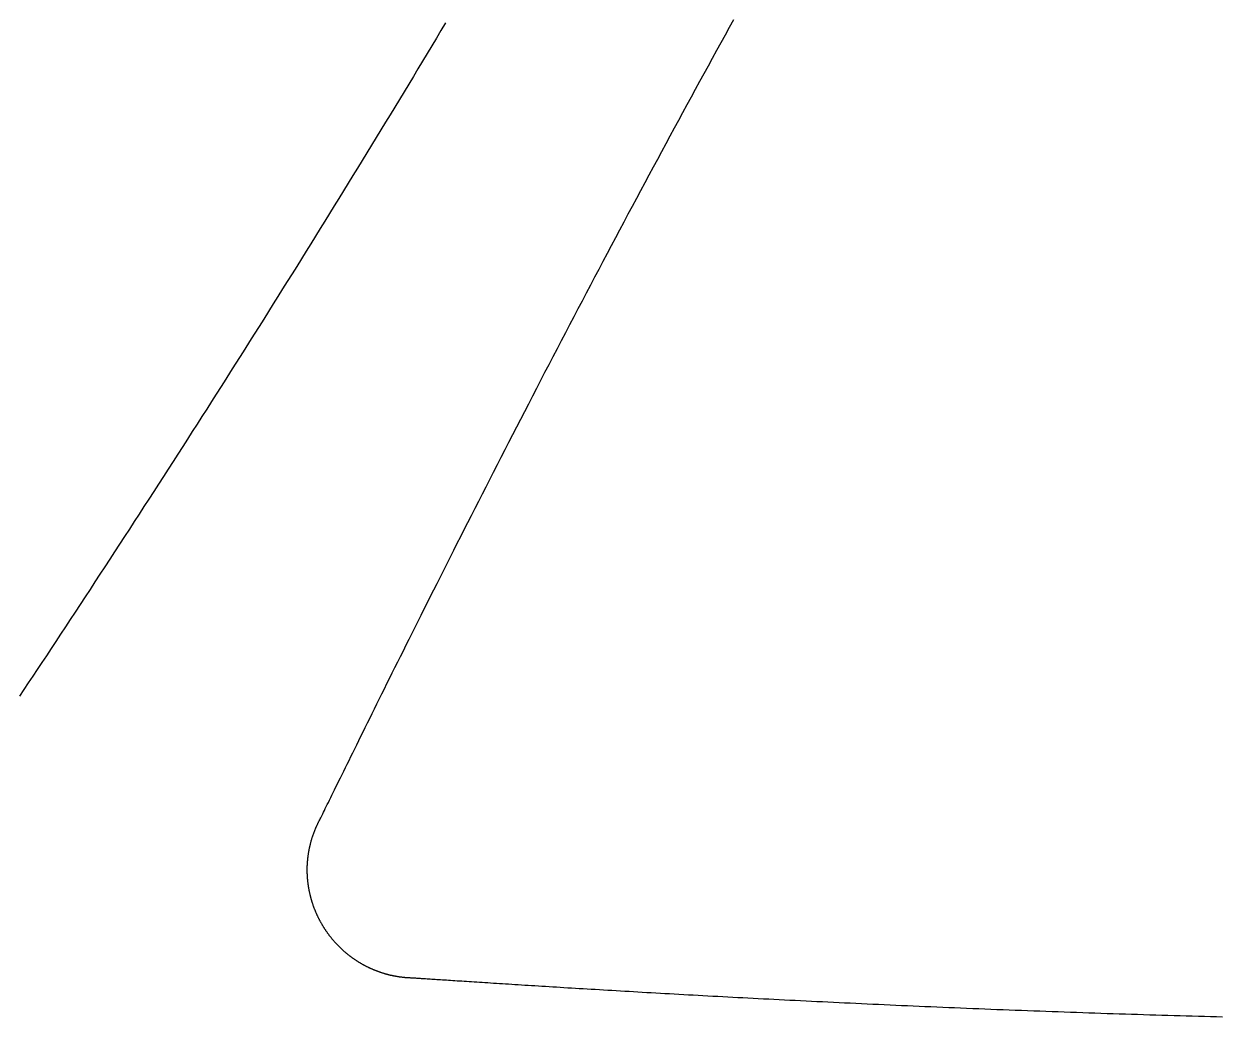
# Model space of a CAD drawing. Extents: x -3 to 136, y 0 to 121.
# Drawn here: x 85.09 to 96.39, y 34.74 to 44.13 of the extents above; entities that cross this region are included whole.
import ezdxf

# ---------------------------------------------------------------- set-up
doc = ezdxf.new("R2010")
doc.units = 0
doc.layers.get('0').update_dxf_attribs({"linetype": 'CONTINUOUS'})

msp = doc.modelspace()

# ---------------------------------------------------------------- linework, layer by layer
for points in [[(89.0747, 44.1425, 0), (89.0314, 44.0702, 0), (88.9881, 43.998, 0), (88.9447, 43.9257, 0), (88.9012, 43.8534, 0), (88.8577, 43.781, 0), (88.8141, 43.7087, 0), (88.7704, 43.6363, 0), (88.7267, 43.564, 0), (88.6829, 43.4916, 0), (88.639, 43.4192, 0), (88.5951, 43.3468, 0), (88.5511, 43.2744, 0), (88.5071, 43.2021, 0), (88.4632, 43.1299, 0), (88.4192, 43.0578, 0), (88.3752, 42.9857, 0), (88.3311, 42.9137, 0), (88.2871, 42.8418, 0), (88.243, 42.7699, 0), (88.1989, 42.6981, 0), (88.1548, 42.6264, 0), (88.1107, 42.5547, 0), (88.0665, 42.483, 0), (88.0224, 42.4114, 0), (87.9782, 42.3399, 0), (87.9339, 42.2684, 0), (87.8897, 42.1969, 0), (87.8454, 42.1255, 0), (87.8011, 42.0542, 0), (87.7568, 41.9829, 0), (87.7124, 41.9116, 0), (87.668, 41.8404, 0), (87.6236, 41.7692, 0), (87.5791, 41.698, 0), (87.5346, 41.6269, 0), (87.49, 41.5558, 0), (87.4455, 41.4847, 0), (87.4008, 41.4136, 0), (87.3562, 41.3426, 0), (87.3115, 41.2716, 0), (87.2668, 41.2006, 0), (87.222, 41.1297, 0), (87.1772, 41.0587, 0), (87.1323, 40.9878, 0), (87.0874, 40.9169, 0), (87.0424, 40.846, 0), (86.9974, 40.7751, 0), (86.9524, 40.7042, 0), (86.9073, 40.6334, 0), (86.8621, 40.5625, 0), (86.8169, 40.4916, 0), (86.7717, 40.4207, 0), (86.7264, 40.3499, 0), (86.681, 40.279, 0), (86.6356, 40.2081, 0), (86.5901, 40.1372, 0), (86.5446, 40.0664, 0), (86.499, 39.9955, 0), (86.4534, 39.9245, 0), (86.4077, 39.8536, 0), (86.3619, 39.7827, 0), (86.3161, 39.7117, 0), (86.2702, 39.6407, 0), (86.2243, 39.5697, 0), (86.1782, 39.4987, 0), (86.1322, 39.4276, 0), (86.086, 39.3566, 0), (86.0398, 39.2855, 0), (85.9935, 39.2143, 0), (85.9472, 39.1432, 0), (85.9007, 39.072, 0), (85.8542, 39.0007, 0), (85.8077, 38.9294, 0), (85.761, 38.8581, 0), (85.7143, 38.7868, 0), (85.6675, 38.7154, 0), (85.6206, 38.6439, 0), (85.5738, 38.5726, 0), (85.5274, 38.5019, 0), (85.4813, 38.432, 0), (85.4358, 38.3628, 0), (85.3907, 38.2944, 0), (85.3461, 38.2268, 0), (85.302, 38.16, 0), (85.2584, 38.0941, 0), (85.2154, 38.0291, 0), (85.173, 37.9649, 0), (85.1312, 37.9018, 0), (85.0899, 37.8396, 0), (85.0493, 37.7784, 0)], [(87.877, 36.5919, 0), (87.8806, 36.599, 0), (87.8848, 36.6073, 0), (87.8895, 36.6167, 0), (87.8948, 36.6273, 0), (87.9007, 36.6391, 0), (87.9071, 36.652, 0), (87.9141, 36.6661, 0), (87.9216, 36.6812, 0), (87.9296, 36.6975, 0), (87.9382, 36.7149, 0), (87.9473, 36.7334, 0), (87.9569, 36.753, 0), (87.9671, 36.7736, 0), (87.9778, 36.7954, 0), (87.989, 36.8182, 0), (88.0007, 36.842, 0), (88.0129, 36.8669, 0), (88.0256, 36.8928, 0), (88.0388, 36.9197, 0), (88.0525, 36.9476, 0), (88.0668, 36.9765, 0), (88.0815, 37.0064, 0), (88.0966, 37.0373, 0), (88.1123, 37.0692, 0), (88.1285, 37.1021, 0), (88.1451, 37.1358, 0), (88.1622, 37.1706, 0), (88.1797, 37.2062, 0), (88.1977, 37.2428, 0), (88.2162, 37.2803, 0), (88.2351, 37.3187, 0), (88.2545, 37.358, 0), (88.2743, 37.3982, 0), (88.2946, 37.4393, 0), (88.3153, 37.4812, 0), (88.3364, 37.524, 0), (88.358, 37.5676, 0), (88.38, 37.6121, 0), (88.4024, 37.6574, 0), (88.4252, 37.7035, 0), (88.4484, 37.7504, 0), (88.4721, 37.7981, 0), (88.4962, 37.8466, 0), (88.5206, 37.8959, 0), (88.5455, 37.9459, 0), (88.5708, 37.9967, 0), (88.5964, 38.0483, 0), (88.6225, 38.1006, 0), (88.6489, 38.1537, 0), (88.6757, 38.2074, 0), (88.7029, 38.2619, 0), (88.7304, 38.317, 0), (88.7583, 38.3729, 0), (88.7866, 38.4295, 0), (88.8152, 38.4867, 0), (88.8442, 38.5446, 0), (88.8736, 38.6031, 0), (88.9033, 38.6623, 0), (88.9333, 38.7221, 0), (88.9637, 38.7825, 0), (88.9944, 38.8436, 0), (89.0255, 38.9053, 0), (89.0569, 38.9675, 0), (89.0886, 39.0304, 0), (89.1206, 39.0938, 0), (89.1529, 39.1578, 0), (89.1856, 39.2223, 0), (89.2186, 39.2874, 0), (89.2518, 39.3531, 0), (89.2854, 39.4192, 0), (89.3193, 39.4859, 0), (89.3534, 39.5531, 0), (89.3879, 39.6208, 0), (89.4226, 39.689, 0), (89.4576, 39.7577, 0), (89.4929, 39.8268, 0), (89.5285, 39.8964, 0), (89.5643, 39.9665, 0), (89.6005, 40.037, 0), (89.6368, 40.1079, 0), (89.6735, 40.1793, 0), (89.7103, 40.251, 0), (89.7475, 40.3232, 0), (89.7849, 40.3958, 0), (89.8225, 40.4687, 0), (89.8603, 40.542, 0), (89.8984, 40.6157, 0), (89.9368, 40.6898, 0), (89.9753, 40.7642, 0), (90.0141, 40.8389, 0), (90.0531, 40.9139, 0), (90.0923, 40.9893, 0), (90.1316, 41.0647, 0), (90.1709, 41.14, 0), (90.2102, 41.2152, 0), (90.2495, 41.2904, 0), (90.2888, 41.3655, 0), (90.3282, 41.4405, 0), (90.3675, 41.5155, 0), (90.4069, 41.5904, 0), (90.4463, 41.6652, 0), (90.4857, 41.74, 0), (90.5251, 41.8147, 0), (90.5646, 41.8893, 0), (90.604, 41.9639, 0), (90.6435, 42.0384, 0), (90.683, 42.1128, 0), (90.7225, 42.1872, 0), (90.7621, 42.2615, 0), (90.8017, 42.3358, 0), (90.8412, 42.41, 0), (90.8809, 42.4841, 0), (90.9205, 42.5582, 0), (90.9602, 42.6322, 0), (90.9998, 42.7062, 0), (91.0395, 42.7801, 0), (91.0793, 42.854, 0), (91.119, 42.9278, 0), (91.1588, 43.0016, 0), (91.1986, 43.0753, 0), (91.2385, 43.1489, 0), (91.2783, 43.2226, 0), (91.3182, 43.2961, 0), (91.3581, 43.3696, 0), (91.3981, 43.4431, 0), (91.4381, 43.5165, 0), (91.4781, 43.5899, 0), (91.5181, 43.6632, 0), (91.5582, 43.7365, 0), (91.5983, 43.8098, 0), (91.6384, 43.883, 0), (91.6786, 43.9561, 0), (91.7188, 44.0293, 0), (91.759, 44.1023, 0), (91.7993, 44.1754, 0)], [(88.7304, 35.1137, 0), (88.7259, 35.114, 0), (88.7214, 35.1142, 0), (88.7168, 35.1145, 0), (88.7123, 35.1148, 0), (88.7078, 35.1151, 0), (88.7033, 35.1155, 0), (88.6988, 35.1158, 0), (88.6942, 35.1162, 0), (88.6897, 35.1166, 0), (88.6852, 35.117, 0), (88.6807, 35.1175, 0), (88.6762, 35.1179, 0), (88.6717, 35.1184, 0), (88.6672, 35.1189, 0), (88.6627, 35.1195, 0), (88.6582, 35.12, 0), (88.6537, 35.1206, 0), (88.6492, 35.1212, 0), (88.6448, 35.1218, 0), (88.6403, 35.1224, 0), (88.6358, 35.1231, 0), (88.6313, 35.1237, 0), (88.6268, 35.1244, 0), (88.6224, 35.1251, 0), (88.6179, 35.1259, 0), (88.6134, 35.1266, 0), (88.609, 35.1274, 0), (88.6045, 35.1282, 0), (88.6001, 35.129, 0), (88.5956, 35.1298, 0), (88.5912, 35.1307, 0), (88.5867, 35.1316, 0), (88.5823, 35.1324, 0), (88.5779, 35.1334, 0), (88.5734, 35.1343, 0), (88.569, 35.1353, 0), (88.5646, 35.1362, 0), (88.5602, 35.1372, 0), (88.5557, 35.1382, 0), (88.5513, 35.1393, 0), (88.5469, 35.1403, 0), (88.5425, 35.1414, 0), (88.5381, 35.1425, 0), (88.5337, 35.1436, 0), (88.5294, 35.1448, 0), (88.525, 35.1459, 0), (88.5206, 35.1471, 0), (88.5162, 35.1483, 0), (88.5119, 35.1495, 0), (88.5075, 35.1507, 0), (88.5031, 35.152, 0), (88.4988, 35.1533, 0), (88.4945, 35.1546, 0), (88.4901, 35.1559, 0), (88.4858, 35.1572, 0), (88.4815, 35.1586, 0), (88.4771, 35.1599, 0), (88.4728, 35.1613, 0), (88.4685, 35.1627, 0), (88.4642, 35.1642, 0), (88.4599, 35.1656, 0), (88.4557, 35.1671, 0), (88.4514, 35.1686, 0), (88.4471, 35.1701, 0), (88.4428, 35.1716, 0), (88.4386, 35.1731, 0), (88.4343, 35.1747, 0), (88.4301, 35.1763, 0), (88.4259, 35.1779, 0), (88.4216, 35.1795, 0), (88.4174, 35.1812, 0), (88.4132, 35.1828, 0), (88.409, 35.1845, 0), (88.4048, 35.1862, 0), (88.4006, 35.1879, 0), (88.3964, 35.1896, 0), (88.3923, 35.1914, 0), (88.3881, 35.1932, 0), (88.3839, 35.195, 0), (88.3798, 35.1968, 0), (88.3756, 35.1986, 0), (88.3715, 35.2004, 0), (88.3674, 35.2023, 0), (88.3633, 35.2042, 0), (88.3592, 35.2061, 0), (88.3551, 35.208, 0), (88.351, 35.21, 0), (88.3469, 35.2119, 0), (88.3428, 35.2139, 0), (88.3387, 35.2159, 0), (88.3347, 35.2179, 0), (88.3306, 35.2199, 0), (88.3266, 35.222, 0), (88.3225, 35.224, 0), (88.3185, 35.2261, 0), (88.3145, 35.2282, 0), (88.3105, 35.2304, 0), (88.3065, 35.2325, 0), (88.3025, 35.2347, 0), (88.2985, 35.2368, 0), (88.2946, 35.239, 0), (88.2906, 35.2412, 0), (88.2867, 35.2435, 0), (88.2827, 35.2457, 0), (88.2788, 35.248, 0), (88.2749, 35.2502, 0), (88.271, 35.2525, 0), (88.2671, 35.2549, 0), (88.2632, 35.2572, 0), (88.2594, 35.2595, 0), (88.2555, 35.2619, 0), (88.2517, 35.2643, 0), (88.2478, 35.2667, 0), (88.244, 35.2691, 0), (88.2402, 35.2715, 0), (88.2364, 35.274, 0), (88.2326, 35.2764, 0), (88.2288, 35.2789, 0), (88.2251, 35.2814, 0), (88.2213, 35.2839, 0), (88.2176, 35.2864, 0), (88.2138, 35.289, 0), (88.2101, 35.2916, 0), (88.2064, 35.2941, 0), (88.2027, 35.2967, 0), (88.199, 35.2993, 0), (88.1953, 35.302, 0), (88.1917, 35.3046, 0), (88.188, 35.3073, 0), (88.1844, 35.3099, 0), (88.1808, 35.3126, 0), (88.1771, 35.3153, 0), (88.1735, 35.3181, 0), (88.17, 35.3208, 0), (88.1664, 35.3235, 0), (88.1628, 35.3263, 0), (88.1593, 35.3291, 0), (88.1557, 35.3319, 0), (88.1522, 35.3347, 0), (88.1487, 35.3376, 0), (88.1452, 35.3404, 0), (88.1417, 35.3433, 0), (88.1382, 35.3461, 0), (88.1347, 35.349, 0), (88.1313, 35.3519, 0), (88.1278, 35.3549, 0), (88.1244, 35.3578, 0), (88.121, 35.3608, 0), (88.1176, 35.3637, 0), (88.1142, 35.3667, 0), (88.1108, 35.3697, 0), (88.1075, 35.3727, 0), (88.1041, 35.3758, 0), (88.1008, 35.3788, 0), (88.0975, 35.3819, 0), (88.0942, 35.3849, 0), (88.0909, 35.388, 0), (88.0876, 35.3911, 0), (88.0843, 35.3943, 0), (88.0811, 35.3974, 0), (88.0778, 35.4005, 0), (88.0746, 35.4037, 0), (88.0714, 35.4069, 0), (88.0682, 35.4101, 0), (88.065, 35.4133, 0), (88.0618, 35.4165, 0), (88.0586, 35.4197, 0), (88.0555, 35.423, 0), (88.0524, 35.4262, 0), (88.0492, 35.4295, 0), (88.0461, 35.4328, 0), (88.0431, 35.4361, 0), (88.04, 35.4394, 0), (88.0369, 35.4428, 0), (88.0339, 35.4461, 0), (88.0308, 35.4495, 0), (88.0278, 35.4529, 0), (88.0248, 35.4562, 0), (88.0218, 35.4596, 0), (88.0188, 35.4631, 0), (88.0159, 35.4665, 0), (88.0129, 35.4699, 0), (88.01, 35.4734, 0), (88.0071, 35.4769, 0), (88.0042, 35.4803, 0), (88.0013, 35.4838, 0), (87.9984, 35.4874, 0), (87.9956, 35.4909, 0), (87.9927, 35.4944, 0), (87.9899, 35.498, 0), (87.9871, 35.5015, 0), (87.9843, 35.5051, 0), (87.9815, 35.5087, 0), (87.9788, 35.5123, 0), (87.976, 35.5159, 0), (87.9733, 35.5195, 0), (87.9706, 35.5231, 0), (87.9679, 35.5267, 0), (87.9652, 35.5304, 0), (87.9626, 35.534, 0), (87.9599, 35.5377, 0), (87.9573, 35.5414, 0), (87.9547, 35.5451, 0), (87.9521, 35.5488, 0), (87.9495, 35.5525, 0), (87.947, 35.5562, 0), (87.9444, 35.56, 0), (87.9419, 35.5637, 0), (87.9394, 35.5675, 0), (87.9369, 35.5713, 0), (87.9344, 35.575, 0), (87.932, 35.5788, 0), (87.9295, 35.5826, 0), (87.9271, 35.5864, 0), (87.9247, 35.5903, 0), (87.9223, 35.5941, 0), (87.9199, 35.5979, 0), (87.9175, 35.6018, 0), (87.9152, 35.6057, 0), (87.9129, 35.6095, 0), (87.9106, 35.6134, 0), (87.9083, 35.6173, 0), (87.906, 35.6212, 0), (87.9038, 35.6251, 0), (87.9015, 35.629, 0), (87.8993, 35.633, 0), (87.8971, 35.6369, 0), (87.8949, 35.6409, 0), (87.8927, 35.6448, 0), (87.8906, 35.6488, 0), (87.8884, 35.6528, 0), (87.8863, 35.6568, 0), (87.8842, 35.6608, 0), (87.8821, 35.6648, 0), (87.8801, 35.6688, 0), (87.878, 35.6728, 0), (87.876, 35.6768, 0), (87.874, 35.6809, 0), (87.872, 35.6849, 0), (87.87, 35.689, 0), (87.8681, 35.6931, 0), (87.8661, 35.6971, 0), (87.8642, 35.7012, 0), (87.8623, 35.7053, 0), (87.8604, 35.7094, 0), (87.8585, 35.7136, 0), (87.8567, 35.7177, 0), (87.8548, 35.7218, 0), (87.853, 35.7259, 0), (87.8512, 35.7301, 0), (87.8495, 35.7342, 0), (87.8477, 35.7384, 0), (87.8459, 35.7426, 0), (87.8442, 35.7468, 0), (87.8425, 35.7509, 0), (87.8408, 35.7551, 0), (87.8392, 35.7593, 0), (87.8375, 35.7636, 0), (87.8359, 35.7678, 0), (87.8343, 35.772, 0), (87.8327, 35.7762, 0), (87.8311, 35.7805, 0), (87.8295, 35.7847, 0), (87.828, 35.789, 0), (87.8265, 35.7932, 0), (87.8249, 35.7975, 0), (87.8235, 35.8018, 0), (87.822, 35.8061, 0), (87.8205, 35.8104, 0), (87.8191, 35.8147, 0), (87.8177, 35.819, 0), (87.8163, 35.8233, 0), (87.8149, 35.8276, 0), (87.8136, 35.8319, 0), (87.8122, 35.8363, 0), (87.8109, 35.8406, 0), (87.8096, 35.845, 0), (87.8084, 35.8493, 0), (87.8071, 35.8537, 0), (87.8059, 35.858, 0), (87.8046, 35.8624, 0), (87.8034, 35.8667, 0), (87.8023, 35.8711, 0), (87.8011, 35.8755, 0), (87.8, 35.8799, 0), (87.7988, 35.8843, 0), (87.7977, 35.8886, 0), (87.7966, 35.893, 0), (87.7956, 35.8974, 0), (87.7945, 35.9018, 0), (87.7935, 35.9062, 0), (87.7925, 35.9106, 0), (87.7915, 35.9151, 0), (87.7906, 35.9195, 0), (87.7896, 35.9239, 0), (87.7887, 35.9283, 0), (87.7878, 35.9328, 0), (87.7869, 35.9372, 0), (87.786, 35.9416, 0), (87.7852, 35.9461, 0), (87.7843, 35.9505, 0), (87.7835, 35.9549, 0), (87.7828, 35.9594, 0), (87.782, 35.9638, 0), (87.7812, 35.9683, 0), (87.7805, 35.9728, 0), (87.7798, 35.9772, 0), (87.7791, 35.9817, 0), (87.7784, 35.9861, 0), (87.7778, 35.9906, 0), (87.7771, 35.9951, 0), (87.7765, 35.9996, 0), (87.7759, 36.004, 0), (87.7754, 36.0085, 0), (87.7748, 36.013, 0), (87.7743, 36.0175, 0), (87.7738, 36.022, 0), (87.7733, 36.0265, 0), (87.7728, 36.0309, 0), (87.7724, 36.0354, 0), (87.7719, 36.0399, 0), (87.7715, 36.0444, 0), (87.7711, 36.0489, 0), (87.7707, 36.0534, 0), (87.7704, 36.0579, 0), (87.7701, 36.0624, 0), (87.7697, 36.0669, 0), (87.7695, 36.0714, 0), (87.7692, 36.0759, 0), (87.7689, 36.0805, 0), (87.7687, 36.085, 0), (87.7685, 36.0895, 0), (87.7683, 36.094, 0), (87.7681, 36.0985, 0), (87.768, 36.103, 0), (87.7678, 36.1075, 0), (87.7677, 36.112, 0), (87.7676, 36.1166, 0), (87.7675, 36.1211, 0), (87.7675, 36.1256, 0), (87.7675, 36.1301, 0), (87.7674, 36.1346, 0), (87.7674, 36.1392, 0), (87.7675, 36.1437, 0), (87.7675, 36.1482, 0), (87.7676, 36.1527, 0), (87.7677, 36.1572, 0), (87.7678, 36.1618, 0), (87.7679, 36.1663, 0), (87.7681, 36.1708, 0), (87.7682, 36.1753, 0), (87.7684, 36.1799, 0), (87.7686, 36.1844, 0), (87.7689, 36.1889, 0), (87.7691, 36.1934, 0), (87.7694, 36.1979, 0), (87.7697, 36.2025, 0), (87.77, 36.207, 0), (87.7703, 36.2115, 0), (87.7707, 36.216, 0), (87.771, 36.2205, 0), (87.7714, 36.225, 0), (87.7718, 36.2296, 0), (87.7723, 36.2341, 0), (87.7727, 36.2386, 0), (87.7732, 36.2431, 0), (87.7737, 36.2476, 0), (87.7742, 36.2521, 0), (87.7747, 36.2566, 0), (87.7753, 36.2611, 0), (87.7758, 36.2656, 0), (87.7764, 36.2701, 0), (87.777, 36.2745, 0), (87.7777, 36.279, 0), (87.7783, 36.2835, 0), (87.779, 36.288, 0), (87.7797, 36.2924, 0), (87.7804, 36.2969, 0), (87.7811, 36.3014, 0), (87.7819, 36.3058, 0), (87.7827, 36.3103, 0), (87.7835, 36.3147, 0), (87.7843, 36.3192, 0), (87.7851, 36.3236, 0), (87.7859, 36.328, 0), (87.7868, 36.3325, 0), (87.7877, 36.3369, 0), (87.7886, 36.3413, 0), (87.7896, 36.3457, 0), (87.7905, 36.3502, 0), (87.7915, 36.3546, 0), (87.7925, 36.359, 0), (87.7935, 36.3634, 0), (87.7945, 36.3678, 0), (87.7956, 36.3722, 0), (87.7966, 36.3765, 0), (87.7977, 36.3809, 0), (87.7988, 36.3853, 0), (87.7999, 36.3897, 0), (87.8011, 36.394, 0), (87.8023, 36.3984, 0), (87.8034, 36.4028, 0), (87.8047, 36.4071, 0), (87.8059, 36.4114, 0), (87.8071, 36.4158, 0), (87.8084, 36.4201, 0), (87.8097, 36.4244, 0), (87.811, 36.4288, 0), (87.8123, 36.4331, 0), (87.8137, 36.4374, 0), (87.815, 36.4417, 0), (87.8164, 36.446, 0), (87.8178, 36.4503, 0), (87.8192, 36.4545, 0), (87.8207, 36.4588, 0), (87.8221, 36.4631, 0), (87.8236, 36.4674, 0), (87.8251, 36.4716, 0), (87.8266, 36.4759, 0), (87.8282, 36.4801, 0), (87.8297, 36.4843, 0), (87.8313, 36.4886, 0), (87.8329, 36.4928, 0), (87.8345, 36.497, 0), (87.8361, 36.5012, 0), (87.8378, 36.5054, 0), (87.8395, 36.5096, 0), (87.8412, 36.5138, 0), (87.8429, 36.518, 0), (87.8446, 36.5222, 0), (87.8464, 36.5263, 0), (87.8481, 36.5305, 0), (87.8499, 36.5346, 0), (87.8517, 36.5388, 0), (87.8536, 36.5429, 0), (87.8554, 36.547, 0), (87.8573, 36.5512, 0), (87.8592, 36.5553, 0), (87.8611, 36.5594, 0), (87.863, 36.5635, 0), (87.8649, 36.5676, 0), (87.8669, 36.5716, 0), (87.8689, 36.5757, 0), (87.8709, 36.5798, 0), (87.8729, 36.5838, 0), (87.8749, 36.5879, 0), (87.877, 36.5919, 0)], [(96.4184, 34.7436, 0), (96.3611, 34.7451, 0), (96.3038, 34.7466, 0), (96.2464, 34.7481, 0), (96.1891, 34.7497, 0), (96.1317, 34.7513, 0), (96.0744, 34.7529, 0), (96.017, 34.7545, 0), (95.9595, 34.7562, 0), (95.9021, 34.7579, 0), (95.8447, 34.7596, 0), (95.7872, 34.7613, 0), (95.7297, 34.763, 0), (95.6722, 34.7648, 0), (95.6146, 34.7666, 0), (95.5571, 34.7684, 0), (95.4995, 34.7702, 0), (95.4419, 34.7721, 0), (95.3843, 34.7739, 0), (95.3267, 34.7758, 0), (95.269, 34.7777, 0), (95.2113, 34.7797, 0), (95.1536, 34.7816, 0), (95.0959, 34.7836, 0), (95.0381, 34.7856, 0), (94.9803, 34.7876, 0), (94.9225, 34.7897, 0), (94.8647, 34.7917, 0), (94.8069, 34.7938, 0), (94.749, 34.7959, 0), (94.6911, 34.7981, 0), (94.6332, 34.8002, 0), (94.5752, 34.8024, 0), (94.5173, 34.8046, 0), (94.4593, 34.8068, 0), (94.4013, 34.809, 0), (94.3434, 34.8113, 0), (94.2857, 34.8135, 0), (94.2281, 34.8158, 0), (94.1707, 34.8181, 0), (94.1134, 34.8204, 0), (94.0563, 34.8227, 0), (93.9994, 34.8251, 0), (93.9426, 34.8274, 0), (93.886, 34.8297, 0), (93.8296, 34.8321, 0), (93.7734, 34.8345, 0), (93.7173, 34.8369, 0), (93.6614, 34.8393, 0), (93.6057, 34.8417, 0), (93.5501, 34.8441, 0), (93.4948, 34.8465, 0), (93.4396, 34.849, 0), (93.3847, 34.8514, 0), (93.3299, 34.8539, 0), (93.2753, 34.8563, 0), (93.2209, 34.8588, 0), (93.1667, 34.8613, 0), (93.1128, 34.8637, 0), (93.059, 34.8662, 0), (93.0054, 34.8687, 0), (92.9521, 34.8712, 0), (92.8989, 34.8737, 0), (92.846, 34.8762, 0), (92.7933, 34.8788, 0), (92.7408, 34.8813, 0), (92.6885, 34.8838, 0), (92.6365, 34.8863, 0), (92.5847, 34.8889, 0), (92.5331, 34.8914, 0), (92.4817, 34.8939, 0), (92.4306, 34.8965, 0), (92.3797, 34.899, 0), (92.3291, 34.9015, 0), (92.2787, 34.9041, 0), (92.2285, 34.9066, 0), (92.1786, 34.9092, 0), (92.129, 34.9117, 0), (92.0796, 34.9143, 0), (92.0304, 34.9168, 0), (91.9815, 34.9194, 0), (91.9329, 34.9219, 0), (91.8845, 34.9244, 0), (91.8364, 34.927, 0), (91.7886, 34.9295, 0), (91.741, 34.932, 0), (91.6937, 34.9346, 0), (91.6467, 34.9371, 0), (91.5999, 34.9396, 0), (91.5535, 34.9421, 0), (91.5073, 34.9447, 0), (91.4614, 34.9472, 0), (91.4158, 34.9497, 0), (91.3704, 34.9522, 0), (91.3254, 34.9547, 0), (91.2807, 34.9572, 0), (91.2362, 34.9596, 0), (91.1921, 34.9621, 0), (91.1482, 34.9646, 0), (91.1047, 34.967, 0), (91.0615, 34.9695, 0), (91.0185, 34.9719, 0), (90.9759, 34.9744, 0), (90.9336, 34.9768, 0), (90.8917, 34.9792, 0), (90.85, 34.9816, 0), (90.8086, 34.984, 0), (90.7676, 34.9864, 0), (90.7269, 34.9888, 0), (90.6866, 34.9911, 0), (90.6465, 34.9935, 0), (90.6068, 34.9958, 0), (90.5675, 34.9982, 0), (90.5285, 35.0005, 0), (90.4898, 35.0028, 0), (90.4514, 35.0051, 0), (90.4134, 35.0073, 0), (90.3758, 35.0096, 0), (90.3385, 35.0119, 0), (90.3016, 35.0141, 0), (90.265, 35.0163, 0), (90.2288, 35.0185, 0), (90.1929, 35.0207, 0), (90.1574, 35.0229, 0), (90.1223, 35.025, 0), (90.0875, 35.0272, 0), (90.0531, 35.0293, 0), (90.0191, 35.0314, 0), (89.9854, 35.0335, 0), (89.9521, 35.0356, 0), (89.9193, 35.0376, 0), (89.8867, 35.0396, 0), (89.8546, 35.0416, 0), (89.8229, 35.0436, 0), (89.7915, 35.0456, 0), (89.7606, 35.0476, 0), (89.73, 35.0495, 0), (89.6999, 35.0514, 0), (89.6701, 35.0533, 0), (89.6408, 35.0552, 0), (89.6118, 35.057, 0), (89.5833, 35.0588, 0), (89.5551, 35.0606, 0), (89.5274, 35.0624, 0), (89.5001, 35.0642, 0), (89.4732, 35.0659, 0), (89.4468, 35.0676, 0), (89.4207, 35.0693, 0), (89.3951, 35.0709, 0), (89.3699, 35.0726, 0), (89.3451, 35.0742, 0), (89.3208, 35.0758, 0), (89.2969, 35.0773, 0), (89.2735, 35.0788, 0), (89.2504, 35.0803, 0), (89.2279, 35.0818, 0), (89.2057, 35.0833, 0), (89.1841, 35.0847, 0), (89.1628, 35.0861, 0), (89.142, 35.0874, 0), (89.1217, 35.0888, 0), (89.1018, 35.0901, 0), (89.0824, 35.0913, 0), (89.0635, 35.0926, 0), (89.045, 35.0938, 0), (89.027, 35.095, 0), (89.0094, 35.0961, 0), (88.9923, 35.0972, 0), (88.9757, 35.0983, 0), (88.9596, 35.0994, 0), (88.944, 35.1004, 0), (88.9288, 35.1014, 0), (88.9141, 35.1024, 0), (88.8999, 35.1033, 0), (88.8862, 35.1042, 0), (88.873, 35.105, 0), (88.8603, 35.1058, 0), (88.848, 35.1066, 0), (88.8363, 35.1074, 0), (88.8251, 35.1081, 0), (88.8144, 35.1088, 0), (88.8042, 35.1094, 0), (88.7945, 35.11, 0), (88.7853, 35.1106, 0), (88.7766, 35.1111, 0), (88.7684, 35.1116, 0), (88.7608, 35.1121, 0), (88.7536, 35.1125, 0), (88.747, 35.1128, 0), (88.741, 35.1132, 0), (88.7354, 35.1135, 0), (88.7304, 35.1137, 0)]]:
    msp.add_polyline3d(points)

doc.saveas('drawing.dxf')
